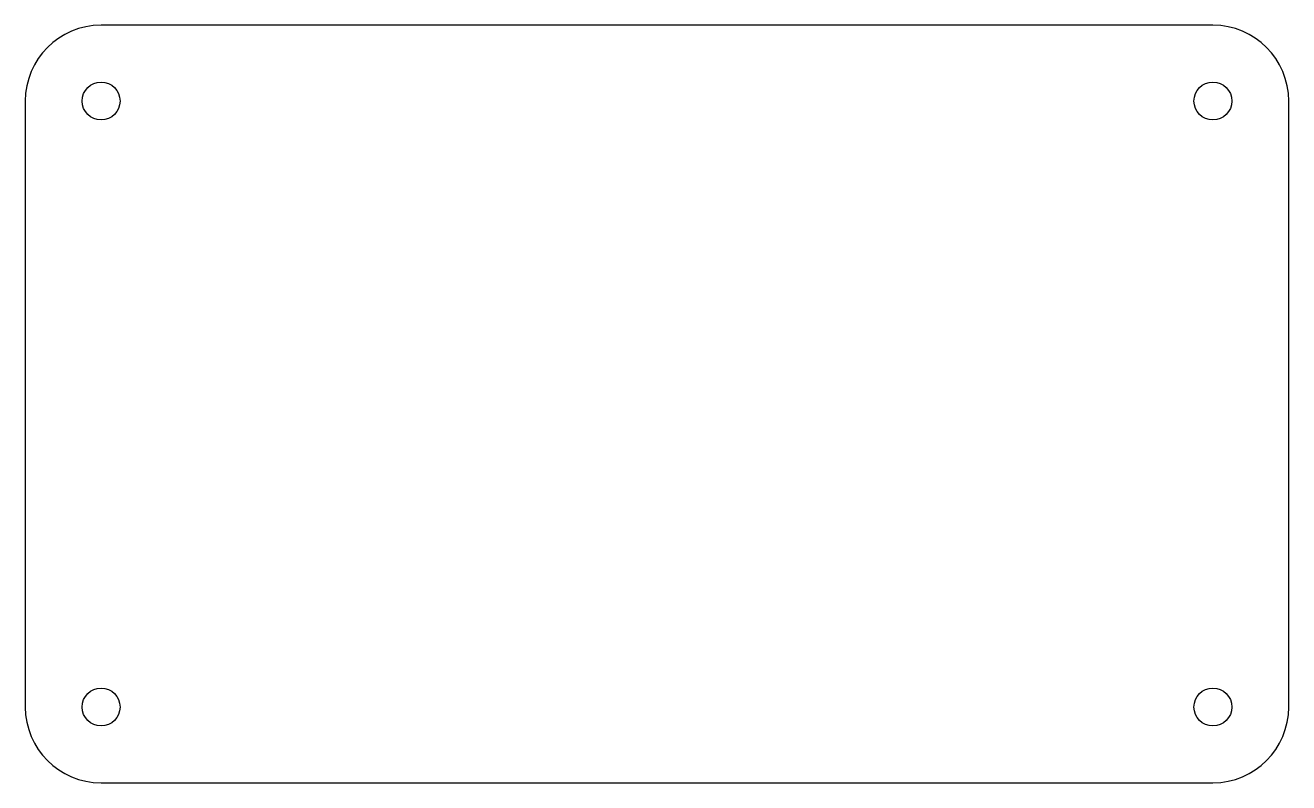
# Model space of a CAD drawing. Header units: metres. Extents: x 0 to 500, y 0 to 300.
import ezdxf

# ---------------------------------------------------------------- set-up
doc = ezdxf.new("R2010")
doc.units = ezdxf.units.M

msp = doc.modelspace()

# ---------------------------------------------------------------- linework, layer by layer
for p, q in [((470, 300), (30, 300)), ((0, 270), (0, 30)), ((500, 30), (500, 270)), ((30, 0), (470, 0))]:
    msp.add_line(p, q)
for centre in [(30, 270), (470, 270), (30, 30), (470, 30)]:
    msp.add_circle(centre, 7.5)
for centre, start, end in [((30, 270), 90, 180), ((470, 270), 0, 90), ((30, 30), 180, 270), ((470, 30), 270, 360)]:
    msp.add_arc(centre, 30, start, end)

doc.saveas('drawing.dxf')
